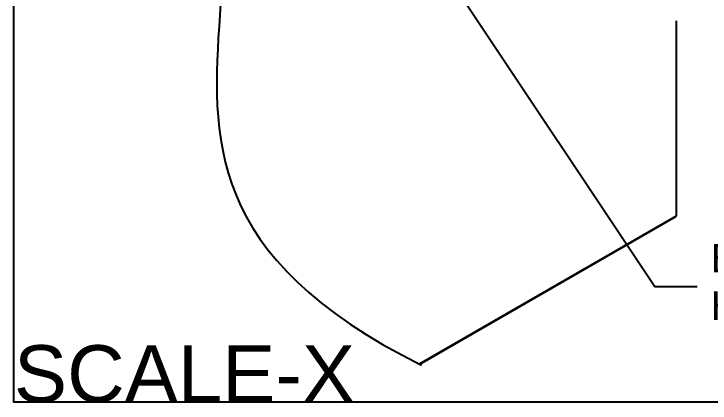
# Model space of a CAD drawing. Extents: x 0 to 10.9, y -11 to 0.
# Drawn here: x 0 to 4.574, y -10.962 to -8.404 of the extents above; entities that cross this region are included whole.
import ezdxf
from ezdxf import colors
from ezdxf.entities.mleader import LeaderData, LeaderLine
from ezdxf.math import Vec2, Vec3

# ---------------------------------------------------------------- set-up
doc = ezdxf.new("R2010")
doc.units = 0
doc.header["$LTSCALE"] = 0.5
doc.header["$MEASUREMENT"] = 0
doc.layers.add('FAB DWG', color=221, linetype='CONTINUOUS')
doc.layers.add('Housing', color=150, linetype='CONTINUOUS')
doc.layers.add('Text-Unprinted', color=131, linetype='CONTINUOUS', plot=False)
doc.styles.add('LSAD_Standard', font='arial.ttf')

msp = doc.modelspace()

# ---------------------------------------------------------------- linework, layer by layer
at = {"layer": 'Housing', "transparency": 16777216}
for p, q in [((4.3514, -8.4487), (4.3514, -9.7303)), ((2.6632, -10.7049), (4.3514, -9.7303)), ((2.6663, -10.7065), (4.3493, -9.7349))]:
    msp.add_line(p, q, dxfattribs=at)
msp.add_arc((4.3466, -9.7309), 0.0048, 304.0563, 7.2559, dxfattribs=at)
at = {"layer": 'Housing', "color": 1, "transparency": 16777216}
msp.add_open_spline([(0.0267, -6.1102), (1.4566, -6.8188), (1.3524, -8.4112), (1.2482, -10.0037), (2.6781, -10.7123)], degree=3, dxfattribs=at)
at = {"layer": 'Text-Unprinted', "ltscale": 0.5, "transparency": 16777216}
msp.add_lwpolyline([(0, 0), (10.3147, 0), (10.3147, -10.9567), (0, -10.9567)], close=True, dxfattribs=at)

# ---------------------------------------------------------------- texts
at = {"layer": 'Text-Unprinted', "ltscale": 0.5, "transparency": 16777216, "style": 'LSAD_Standard'}
msp.add_attdef('SCALE-X', (0, -10.9567), 'XEffectiveScaleFactor', height=0.375, dxfattribs=at)

# ---------------------------------------------------------------- leaders
at = {"layer": 'FAB DWG', "ltscale": 0.5, "transparency": 16777216}
ml = msp.add_multileader_mtext('Standard', dxfattribs=at)
ml.set_content('\\A1;BK00090 (x2)', color=256, style='LSAD_Standard')
ml.set_leader_properties()
ml.build(insert=Vec2(0, 0))
ml.multileader.update_dxf_attribs({"text_left_attachment_type": 2, "dogleg_length": 0.36, "arrow_head_size": 0.1875})
ctx = ml.context
ctx.base_point, ctx.char_height, ctx.arrow_head_size, ctx.landing_gap_size, ctx.plane_origin = Vec3(7.4016, -8.6864), 0.1875, 0.1875, 0.09, Vec3(4.4859, 14.2917)
ctx.left_attachment = 2
notes = []
notes.append((ctx, [(0, (1, 1, 0), (7.1244, -8.6864), (1, 0), 0.2772, [(0, [(4.1201, -5.0308), (6.4203, -6.2534)], 0, [])])]))
ctx.mtext.insert, ctx.mtext.width, ctx.mtext.defined_height, ctx.mtext.flow_direction = Vec3(7.4916, -8.5635), 1.582491, 0.2036, 5
ml = msp.add_multileader_mtext('Standard', dxfattribs=at)
ml.set_content('\\A1;BK00238 (x1)\\PHW00814 (x2)', color=256, style='LSAD_Standard')
ml.set_leader_properties()
ml.build(insert=Vec2(0, 0))
ml.multileader.update_dxf_attribs({"text_left_attachment_type": 2, "dogleg_length": 0.36, "arrow_head_size": 0.1875})
ctx = ml.context
ctx.base_point, ctx.char_height, ctx.arrow_head_size, ctx.landing_gap_size, ctx.plane_origin = Vec3(4.4885, -10.1965), 0.1875, 0.1875, 0.09, Vec3(2.9092, 13.39)
ctx.left_attachment = 2
notes.append((ctx, [(1, (1, 1, 0), (4.2113, -10.1965), (1, 0), 0.2772, [(0, [(1.9908, -6.8612)], 0, [])])]))
ctx.mtext.insert, ctx.mtext.width, ctx.mtext.defined_height, ctx.mtext.flow_direction = Vec3(4.5785, -9.9158), 2.351815, 0.6491, 5
for ctx, leaders in notes:
    for number, flags, end, landing, length, lines in leaders:
        leader = LeaderData()
        leader.index, (leader.has_last_leader_line, leader.has_dogleg_vector, leader.attachment_direction) = number, flags
        leader.last_leader_point, leader.dogleg_vector, leader.dogleg_length = Vec3(end), Vec3(landing), length
        for number, points, colour, breaks in lines:
            line = LeaderLine()
            line.index, line.vertices, line.color, line.breaks = number, Vec3.list(points), colors.encode_raw_color(colour), breaks
            leader.lines.append(line)
        ctx.leaders.append(leader)

doc.saveas('drawing.dxf')
